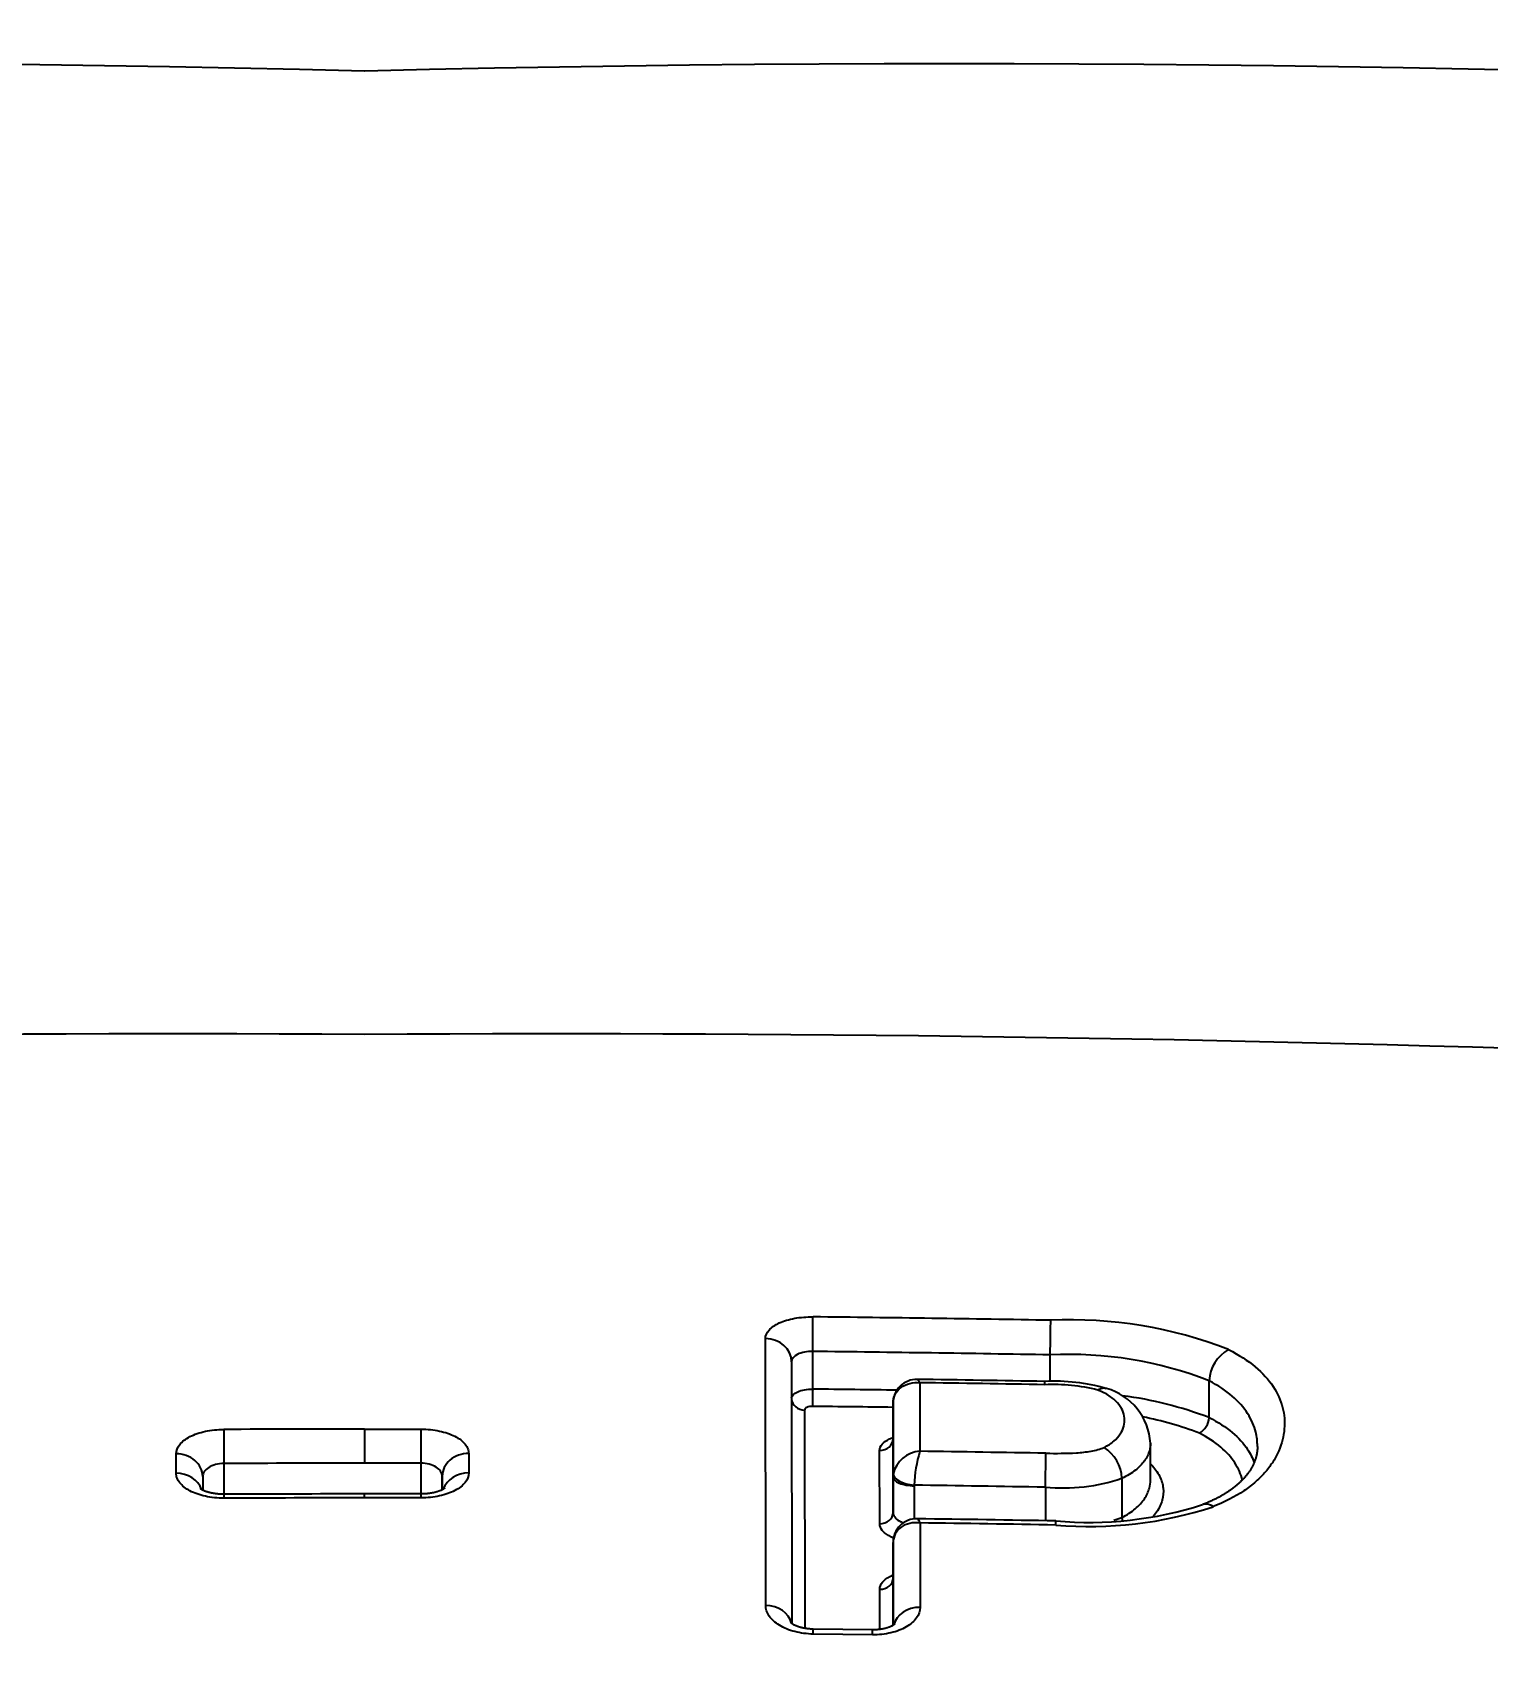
# Model space of a CAD drawing. Header units: millimetres. Extents: x 976 to 9349, y -1578 to 2211.
# Drawn here: x 5930.105 to 5930.655, y 661.67 to 662.289 of the extents above; entities that cross this region are included whole.
import ezdxf

# ---------------------------------------------------------------- set-up
doc = ezdxf.new("R2010")
doc.units = ezdxf.units.MM
doc.layers.add('Szkic', color=6, linetype='Continuous')
doc.layers.add('Wbudowane', color=175, linetype='Continuous')
doc.dimstyles.new('ISO-25', dxfattribs={"dimtxt": 4, "dimasz": 5, "dimexe": 1.25, "dimexo": 0.625, "dimgap": 1, "dimtad": 1, "dimtxsty": 'Standard', "dimcen": 2.5, "dimadec": 0, "dimazin": 0, "dimtfac": 1, "dimtmove": 0, "dimatfit": 3, "dimfxl": 1, "dimarcsym": 0})

# ---------------------------------------------------------------- blocks, each defined once
blk = doc.blocks.new('Z$W@#21058')
for p, q in [((20.01176, 143.22042), (20.01165, 143.32138)), ((20.02953, 143.3165), (20.02953, 143.30226)), ((20.1194, 143.30514), (20.1194, 143.31521)), ((20.02154, 143.31255), (20.02164, 143.21359)), ((20.07008, 143.30468), (20.07011, 143.27875)), ((20.17954, 143.30539), (20.17954, 143.3054)), ((20.17954, 143.2915), (20.17954, 143.30539)), ((20.05996, 143.26911), (20.05993, 143.29688)), ((20.05993, 143.29688), (20.05993, 143.29679)), ((20.05993, 143.29679), (20.05993, 143.28346)), ((20.02648, 143.29436), (20.02656, 143.21178)), ((20.17954, 143.29149), (20.17954, 143.2915)), ((19.86, 143.28714), (19.88138, 143.28713)), ((19.86, 143.28714), (19.86001, 143.27425)), ((19.8994, 143.27794), (19.89941, 143.27057)), ((20.05488, 143.25135), (20.05485, 143.27908)), ((20.05993, 143.28346), (20.05996, 143.25565)), ((20.15732, 143.26785), (20.15732, 143.28179)), ((19.78871, 143.27042), (19.7887, 143.27779)), ((19.80675, 143.27414), (19.80675, 143.26251)), ((19.88137, 143.27424), (19.86001, 143.27425)), ((19.88137, 143.26261), (19.88137, 143.27424)), ((19.79875, 143.26918), (19.79876, 143.26405)), ((19.88938, 143.26932), (19.88938, 143.26417)), ((19.88938, 143.26418), (19.88938, 143.26932)), ((20.05996, 143.25565), (20.05996, 143.26911)), ((20.06797, 143.26593), (20.06796, 143.26573)), ((20.06796, 143.26573), (20.06796, 143.25317)), ((20.14652, 143.26853), (20.14652, 143.26852)), ((20.14652, 143.26852), (20.14652, 143.25374)), ((19.86, 143.26113), (19.86, 143.26262)), ((19.88141, 143.26112), (19.86, 143.26113)), ((20.11757, 143.26516), (20.11757, 143.25247)), ((20.14652, 143.25373), (20.14652, 143.25374)), ((20.07014, 143.25166), (20.07017, 143.21972)), ((20.05998, 143.24427), (20.05998, 143.24408)), ((20.06001, 143.21298), (20.05998, 143.24427)), ((20.05998, 143.24408), (20.05998, 143.23078)), ((20.05998, 143.23078), (20.06, 143.21297)), ((20.05493, 143.21138), (20.05491, 143.22655)), ((20.05215, 143.21121), (20.02977, 143.21148)), ((20.05217, 143.20935), (20.02978, 143.20962))]:
    blk.add_line(p, q)
for centre, radius, start, end in [((19.62335, 134.6477), 9.15614, 88.519276, 108.162448), ((20.08536, 134.57068), 9.23285, 71.919951, 91.398326), ((19.78609, 131.71162), 11.725, 89.638845, 99.720501), ((19.93395, 131.71214), 11.72448, 80.27926, 90.361369), ((19.86433, 128.71244), 14.61809, 88.999437, 89.351969), ((20.12711, 143.16446), 0.16402, 68.61959, 92.6289), ((19.86433, 128.72345), 14.59399, 88.998563, 89.35141), ((20.12664, 143.17033), 0.14506, 68.61405, 92.86031), ((20.19375, 143.30471), 0.01423, 118.7381, 177.22071), ((20.06888, 143.29698), 0.00895, 88.58562, 180.26009), ((19.87004, 128.94352), 14.36379, 89.013289, 89.205933), ((19.86442, 128.58492), 14.7212, 89.015302, 89.199527), ((20.12086, 143.23219), 0.07308, 74.31565, 92.72091), ((20.12058, 143.23624), 0.06778, 75.60359, 92.67712), ((19.86432, 128.68758), 14.61562, 89.227445, 89.3523), ((20.13446, 143.28049), 0.02289, 3.26234, 74.24422), ((20.12664, 143.15133), 0.14981, 69.32256, 82.26179), ((19.8643, 128.69112), 14.60555, 89.232546, 89.352016), ((20.12639, 143.15422), 0.14039, 69.36887, 78.48097), ((20.17234, 143.2919), 0.00721, 299.1727, 356.74216), ((19.86407, 128.4943), 14.79284, 90.015783, 90.222222), ((20.07068, 143.26788), 0.01088, 92.99736, 168.40876), ((20.11438, 143.26478), 0.04642, 162.48317, 178.58135), ((19.86438, 128.48883), 14.79135, 89.018485, 89.203055), ((20.13183, 143.26784), 0.01471, 2.6959, 57.2261), ((19.86405, 128.49733), 14.77692, 90.015698, 90.222207), ((20.06757, 143.26911), 0.00761, 172.74506, 179.9921), ((19.86438, 128.4925), 14.77483, 89.018124, 89.210472), ((20.12395, 143.33642), 0.07155, 264.88226, 288.39278), ((19.86821, 127.24973), 16.01289, 90.029397, 90.219997), ((19.8643, 128.47151), 14.78961, 90.016664, 90.223042), ((19.86264, 130.21566), 13.04696, 89.917598, 90.011609), ((20.06883, 143.24438), 0.00885, 88.56482, 180.26189), ((19.87449, 129.09627), 14.15829, 89.00016, 89.212595), ((20.13409, 143.39221), 0.14036, 264.86972, 287.81855), ((20.1343, 143.39974), 0.14943, 265.10879, 288.22111), ((20.12396, 143.31727), 0.06743, 286.79137, 289.55069), ((20.15395, 143.25414), 0.00744, 183.19689, 191.21164), ((19.8644, 128.44949), 14.8036, 89.004648, 89.203698)]:
    blk.add_arc(centre, radius, start, end)
for centre, major_axis, ratio, start_param, end_param in [((20.02953, 143.32073), (-0.00011, -0.01), 0.005881, 1.134501, 2.662121), ((20.11939, 143.31944), (-0.00017, -0.01), 0.008753, 1.134546, 2.66241), ((20.01154, 143.31255), (-0.01, -0.00001), 0.883626, 3.140536, 4.69999), ((20.11722, 143.29518), (-0.00017, -0.01), 0.008621, 2.639021, 3.141582), ((20.02654, 143.29878), (0.005, 0.00001), 0.88348, 3.20419, 4.698852), ((20.02954, 143.30015), (-0.00006, -0.005), 0.005874, 4.276093, 5.797003), ((19.80674, 143.27837), (0.00004, -0.01), 0.001206, 3.664661, 5.14872), ((19.88137, 143.27847), (0.00001, 0.01), 0.001149, 4.276058, 5.760133), ((19.78875, 143.26917), (-0.01, -0.00001), 0.861091, 3.14062, 4.716761), ((19.89938, 143.26932), (0.01, 0.00001), 0.861106, 1.566951, 3.14062), ((20.05493, 143.28346), (0.005, 0.00001), 0.876482, 4.69682, 6.282158), ((20.11756, 143.26939), (-0.00017, -0.01), 0.008593, 1.134543, 2.610999), ((19.78876, 143.26186), (-0.01, -0.00001), 0.856703, 3.427015, 4.716773), ((19.89938, 143.26201), (0.01, 0.00001), 0.85672, 1.566972, 2.856245), ((20.06796, 143.26911), (0.008, 0), 0.422618, 3.142138, 4.712935), ((20.06797, 143.26931), (0.00794, -0.00097), 0.420013, 3.203765, 4.764046), ((19.80677, 143.25251), (0.00004, -0.01), 0.001212, 3.141439, 3.694936), ((19.88139, 143.25261), (-0.00001, -0.01), 0.001143, 2.588275, 3.141796), ((20.05496, 143.25565), (0.005, 0.00001), 0.861404, 4.696982, 6.282212), ((20.05498, 143.23078), (0.005, 0.00001), 0.845548, 4.697092, 6.282259), ((20.01165, 143.21219), (-0.01, -0.00001), 0.822203, 3.325631, 4.700407), ((20.07001, 143.2115), (0.01, 0.00001), 0.82216, 1.554511, 2.941827), ((20.02965, 143.20148), (-0.00011, -0.01), 0.005839, 2.521212, 3.141802), ((20.05202, 143.20122), (-0.00013, -0.01), 0.006547, 2.521189, 3.141735)]:
    blk.add_ellipse(centre, major_axis=major_axis, ratio=ratio, start_param=start_param, end_param=end_param)
for points, knots in [([(20.01165, 143.32138), (20.01165, 143.3225), (20.01213, 143.3236), (20.01392, 143.32561), (20.01525, 143.32653), (20.01774, 143.32766), (20.01867, 143.32801), (20.02063, 143.3286), (20.02166, 143.32884), (20.02384, 143.32924), (20.02499, 143.32939), (20.02729, 143.32957), (20.02847, 143.32962), (20.02966, 143.3296)], [0, 0, 0, 0, 0.25, 0.25, 0.5, 0.5, 0.625, 0.625, 0.75, 0.75, 0.875, 0.875, 1, 1, 1, 1]), ([(20.02953, 143.3165), (20.02848, 143.31653), (20.02744, 143.31645), (20.0255, 143.31609), (20.02461, 143.3158), (20.0224, 143.31471), (20.02154, 143.31366), (20.02154, 143.31255)], [0, 0, 0, 0, 0.25, 0.25, 0.5, 0.5, 1, 1, 1, 1]), ([(20.18691, 143.31719), (20.1908, 143.31521), (20.19419, 143.31301), (20.19977, 143.30835), (20.20201, 143.30588), (20.20546, 143.30068), (20.20662, 143.29804), (20.20799, 143.29268), (20.2082, 143.28995), (20.20774, 143.28443), (20.20707, 143.28169), (20.20532, 143.27761), (20.20461, 143.27626), (20.20294, 143.27361), (20.20199, 143.27231), (20.1998, 143.26977), (20.19858, 143.26853), (20.19583, 143.26611), (20.1943, 143.26492), (20.1893, 143.26154), (20.18544, 143.25954), (20.18103, 143.25781)], [0, 0, 0, 0, 0.125, 0.125, 0.25, 0.25, 0.375, 0.375, 0.5, 0.5, 0.625, 0.625, 0.6875, 0.6875, 0.75, 0.75, 0.8125, 0.8125, 0.875, 0.875, 1, 1, 1, 1]), ([(20.05993, 143.29688), (20.05993, 143.29925), (20.06105, 143.30145), (20.06391, 143.30361), (20.06502, 143.30413), (20.06747, 143.30474), (20.06877, 143.30483), (20.07008, 143.30468)], [0, 0, 0, 0, 0.5, 0.5, 0.75, 0.75, 1, 1, 1, 1]), ([(20.07008, 143.30468), (20.06982, 143.30532), (20.06956, 143.30572), (20.06924, 143.30591), (20.06917, 143.30593), (20.0691, 143.30593)], [0, 0, 0, 0, 0.782679, 0.782679, 1, 1, 1, 1]), ([(20.13743, 143.30189), (20.13821, 143.3024), (20.13899, 143.30268), (20.14002, 143.30269), (20.14033, 143.30264), (20.14062, 143.30254)], [0, 0, 0, 0, 0.687918, 0.687918, 1, 1, 1, 1]), ([(20.1978, 143.28062), (20.1978, 143.28243), (20.19759, 143.28423), (20.19656, 143.28837), (20.19557, 143.29071), (20.19262, 143.29532), (20.19069, 143.29752), (20.18586, 143.30167), (20.18293, 143.30363), (20.17954, 143.30539)], [0, 0, 0, 0, 0.199333, 0.199333, 0.466222, 0.466222, 0.733111, 0.733111, 1, 1, 1, 1]), ([(20.02155, 143.29899), (20.02168, 143.29984), (20.02252, 143.30066), (20.02462, 143.30158), (20.02551, 143.30183), (20.02744, 143.30218), (20.02848, 143.30227), (20.02953, 143.30226)], [0, 0, 0, 0, 0.4800144, 0.4800144, 0.7400072, 0.7400072, 1, 1, 1, 1]), ([(20.13979, 143.28021), (20.14123, 143.28092), (20.14245, 143.28173), (20.14449, 143.28347), (20.14529, 143.28438), (20.14654, 143.28628), (20.14698, 143.28727), (20.1475, 143.28926), (20.14759, 143.29026), (20.14741, 143.29227), (20.14714, 143.29327), (20.14625, 143.29522), (20.14564, 143.29617), (20.14399, 143.29802), (20.14297, 143.2989), (20.14052, 143.30052), (20.13907, 143.30126), (20.13743, 143.30189)], [0, 0, 0, 0, 0.125, 0.125, 0.25, 0.25, 0.375, 0.375, 0.5, 0.5, 0.625, 0.625, 0.75, 0.75, 0.875, 0.875, 1, 1, 1, 1]), ([(20.02947, 143.29573), (20.02868, 143.29574), (20.02791, 143.29559), (20.0268, 143.29509), (20.02648, 143.29473), (20.02648, 143.29436)], [0, 0, 0, 0, 0.5, 0.5, 1, 1, 1, 1]), ([(20.17954, 143.2915), (20.18292, 143.28979), (20.18583, 143.2879), (20.1907, 143.28382), (20.19261, 143.28169), (20.19513, 143.27787), (20.19596, 143.27621), (20.19656, 143.27452)], [0, 0, 0, 0, 0.367157, 0.367157, 0.734314, 0.734314, 1, 1, 1, 1]), ([(19.7887, 143.27779), (19.7887, 143.279), (19.78917, 143.28021), (19.79095, 143.28242), (19.79228, 143.28344), (19.79477, 143.28472), (19.79569, 143.28511), (19.79765, 143.28578), (19.79869, 143.28607), (19.80087, 143.28654), (19.80202, 143.28672), (19.80433, 143.28696), (19.80551, 143.28702), (19.8067, 143.28703)], [0, 0, 0, 0, 0.25, 0.25, 0.5, 0.5, 0.625, 0.625, 0.75, 0.75, 0.875, 0.875, 1, 1, 1, 1]), ([(19.88138, 143.28713), (19.88377, 143.28713), (19.88615, 143.28688), (19.89049, 143.28596), (19.8925, 143.28527), (19.89499, 143.284), (19.89574, 143.28353), (19.89704, 143.28253), (19.89759, 143.28201), (19.89849, 143.2809), (19.89883, 143.28031), (19.89929, 143.27914), (19.8994, 143.27854), (19.8994, 143.27794)], [0, 0, 0, 0, 0.25, 0.25, 0.5, 0.5, 0.625, 0.625, 0.75, 0.75, 0.875, 0.875, 1, 1, 1, 1]), ([(20.19208, 143.2679), (20.19208, 143.2679), (20.19208, 143.2679), (20.19153, 143.2701), (20.1906, 143.27227), (20.18791, 143.27642), (20.18616, 143.27842), (20.18168, 143.28223), (20.17899, 143.28401), (20.17585, 143.28561)], [0, 0, 0, 0, 0.000527, 0.000527, 0.333685, 0.333685, 0.666842, 0.666842, 1, 1, 1, 1]), ([(20.05485, 143.27908), (20.05485, 143.27991), (20.0552, 143.28072), (20.05649, 143.2822), (20.05746, 143.28288), (20.05905, 143.28362), (20.05948, 143.28379), (20.05992, 143.28395)], [0, 0, 0, 0, 0.429313, 0.429313, 0.858626, 0.858626, 1, 1, 1, 1]), ([(20.11775, 143.27801), (20.12161, 143.27795), (20.1255, 143.27793), (20.13118, 143.2783), (20.13305, 143.27849), (20.13667, 143.27913), (20.13835, 143.27957), (20.13979, 143.28021)], [0, 0, 0, 0, 0.5, 0.5, 0.75, 0.75, 1, 1, 1, 1]), ([(20.15732, 143.28179), (20.15732, 143.28084), (20.15719, 143.2799), (20.15656, 143.27766), (20.15593, 143.27636), (20.15417, 143.27389), (20.15304, 143.27271), (20.15018, 143.27047), (20.14849, 143.26944), (20.14652, 143.26852)], [0, 0, 0, 0, 0.1938139, 0.1938139, 0.4625426, 0.4625426, 0.7312713, 0.7312713, 1, 1, 1, 1]), ([(20.1978, 143.28062), (20.1978, 143.28051), (20.1978, 143.28025), (20.19778, 143.27979), (20.19775, 143.27928), (20.19769, 143.27876), (20.19762, 143.27824), (20.19753, 143.27773), (20.19742, 143.27721), (20.1973, 143.2767), (20.19716, 143.2762), (20.197, 143.27571), (20.19684, 143.27523), (20.19666, 143.27477), (20.19647, 143.27431), (20.19627, 143.27385), (20.19604, 143.27338), (20.1958, 143.27292), (20.19555, 143.27246), (20.19528, 143.272), (20.19501, 143.27157), (20.19475, 143.27117), (20.19448, 143.27078), (20.19418, 143.27036), (20.19385, 143.26993), (20.19352, 143.26951), (20.19317, 143.26909), (20.19281, 143.26868), (20.19244, 143.26827), (20.19205, 143.26787), (20.19165, 143.26747), (20.19124, 143.26707), (20.19082, 143.26667), (20.19038, 143.26628), (20.18993, 143.26589), (20.18949, 143.26553), (20.18904, 143.26517), (20.18858, 143.26482), (20.1881, 143.26445), (20.18761, 143.2641), (20.18714, 143.26377), (20.18668, 143.26346), (20.18619, 143.26314), (20.18566, 143.2628), (20.1851, 143.26246), (20.18452, 143.26212), (20.18394, 143.26179), (20.18335, 143.26146), (20.18274, 143.26114), (20.18213, 143.26082), (20.1815, 143.26051), (20.18086, 143.2602), (20.1802, 143.2599), (20.17954, 143.2596), (20.17886, 143.25931), (20.17817, 143.25902), (20.17757, 143.25878), (20.17724, 143.25865), (20.1771, 143.2586)], [0, 0, 0, 0, 0.015518, 0.040278, 0.064898, 0.089349, 0.113747, 0.138557, 0.163017, 0.18704, 0.210568, 0.233576, 0.256057, 0.27623, 0.297553, 0.318745, 0.339776, 0.360617, 0.381243, 0.401631, 0.421757, 0.437859, 0.454327, 0.473421, 0.492128, 0.510464, 0.528463, 0.546157, 0.563578, 0.580753, 0.597705, 0.614886, 0.631725, 0.648323, 0.664707, 0.680896, 0.695415, 0.71077, 0.726407, 0.742264, 0.756037, 0.769387, 0.783176, 0.798563, 0.813839, 0.829015, 0.844104, 0.859116, 0.874064, 0.888958, 0.903808, 0.918624, 0.933412, 0.948257, 0.963035, 0.977792, 0.992536, 1, 1, 1, 1]), ([(19.80675, 143.27414), (19.80568, 143.27413), (19.80463, 143.27399), (19.80268, 143.27348), (19.80179, 143.27311), (19.79959, 143.27174), (19.79875, 143.27047), (19.79875, 143.26918)], [0, 0, 0, 0, 0.25, 0.25, 0.5, 0.5, 1, 1, 1, 1]), ([(19.88938, 143.26932), (19.88937, 143.26997), (19.88917, 143.2706), (19.88838, 143.27179), (19.8878, 143.27233), (19.88559, 143.27369), (19.88351, 143.27423), (19.88137, 143.27424)], [0, 0, 0, 0, 0.25, 0.25, 0.5, 0.5, 1, 1, 1, 1]), ([(20.15732, 143.27398), (20.15741, 143.27389), (20.15749, 143.2738), (20.15895, 143.27232), (20.15999, 143.27088), (20.1615, 143.2679), (20.16197, 143.26636), (20.1623, 143.26329), (20.16218, 143.26175), (20.16134, 143.25868), (20.16062, 143.25717), (20.15916, 143.25507), (20.15864, 143.25442), (20.15806, 143.25379)], [0, 0, 0, 0, 0.013796, 0.013796, 0.235485, 0.235485, 0.457174, 0.457174, 0.678862, 0.678862, 0.900551, 0.900551, 1, 1, 1, 1]), ([(19.80673, 143.26101), (19.80434, 143.261), (19.80196, 143.26125), (19.79761, 143.2622), (19.7956, 143.26291), (19.79312, 143.26422), (19.79236, 143.2647), (19.79106, 143.26573), (19.79052, 143.26627), (19.78962, 143.26741), (19.78928, 143.268), (19.78882, 143.2692), (19.78871, 143.26981), (19.78871, 143.27042)], [0, 0, 0, 0, 0.25, 0.25, 0.5, 0.5, 0.625, 0.625, 0.75, 0.75, 0.875, 0.875, 1, 1, 1, 1]), ([(19.89941, 143.27057), (19.89941, 143.26934), (19.89894, 143.26811), (19.89716, 143.26584), (19.89583, 143.26479), (19.89335, 143.26347), (19.89242, 143.26307), (19.89046, 143.26238), (19.88943, 143.26208), (19.88724, 143.2616), (19.88609, 143.26142), (19.88378, 143.26118), (19.88261, 143.26111), (19.88141, 143.26112)], [0, 0, 0, 0, 0.25, 0.25, 0.5, 0.5, 0.625, 0.625, 0.75, 0.75, 0.875, 0.875, 1, 1, 1, 1]), ([(20.14652, 143.25374), (20.14849, 143.25473), (20.15017, 143.25583), (20.15301, 143.25821), (20.15417, 143.2595), (20.15593, 143.26212), (20.15655, 143.26348), (20.15719, 143.26586), (20.15732, 143.26686), (20.15732, 143.26785)], [0, 0, 0, 0, 0.2686967, 0.2686967, 0.5373935, 0.5373935, 0.8060902, 0.8060902, 1, 1, 1, 1]), ([(19.80673, 143.26251), (19.8067, 143.26251), (19.80654, 143.2625), (19.80622, 143.26251), (19.8058, 143.26252), (19.80539, 143.26254), (19.80498, 143.26256), (19.80457, 143.26259), (19.80417, 143.26263), (19.80378, 143.26268), (19.80339, 143.26273), (19.80301, 143.26279), (19.80265, 143.26285), (19.80229, 143.26291), (19.80194, 143.26299), (19.8016, 143.26306), (19.80127, 143.26315), (19.80096, 143.26323), (19.80067, 143.26331), (19.80039, 143.2634), (19.80012, 143.26349), (19.79986, 143.26358), (19.79961, 143.26367), (19.79938, 143.26377), (19.79916, 143.26386), (19.79896, 143.26395), (19.79879, 143.26403), (19.79865, 143.26411), (19.79853, 143.26417), (19.7984, 143.26424), (19.79828, 143.26432), (19.79816, 143.26439), (19.79807, 143.26445), (19.79799, 143.2645), (19.79794, 143.26455), (19.7979, 143.26458), (19.79787, 143.2646), (19.79786, 143.26461), (19.79786, 143.26461), (19.79786, 143.26461)], [0, 0, 0, 0, 0.0067829, 0.0376198, 0.0685754, 0.0995643, 0.1304759, 0.1612229, 0.1917249, 0.2219947, 0.2526925, 0.2826081, 0.3123119, 0.3419079, 0.3715028, 0.4011799, 0.4310395, 0.4611955, 0.4873146, 0.5141876, 0.5432933, 0.5721883, 0.6008286, 0.6291782, 0.6572055, 0.6848843, 0.7121955, 0.7338715, 0.7564298, 0.7798562, 0.8087143, 0.837149, 0.8650317, 0.8923155, 0.9189816, 0.9450364, 0.9705095, 0.9954503, 1, 1, 1, 1]), ([(19.89027, 143.26474), (19.89027, 143.26474), (19.89027, 143.26474), (19.89027, 143.26473), (19.89024, 143.26471), (19.89021, 143.26469), (19.89016, 143.26465), (19.8901, 143.2646), (19.89002, 143.26454), (19.88992, 143.26448), (19.88981, 143.26441), (19.88968, 143.26434), (19.88954, 143.26426), (19.88939, 143.26418), (19.88922, 143.2641), (19.88904, 143.26401), (19.88885, 143.26393), (19.88863, 143.26384), (19.88839, 143.26374), (19.88814, 143.26365), (19.88786, 143.26356), (19.88757, 143.26346), (19.88727, 143.26337), (19.88697, 143.26329), (19.88665, 143.26321), (19.88633, 143.26313), (19.88599, 143.26306), (19.88563, 143.26299), (19.88526, 143.26292), (19.88488, 143.26286), (19.88449, 143.26281), (19.8841, 143.26276), (19.88371, 143.26272), (19.88331, 143.26268), (19.88291, 143.26265), (19.88249, 143.26263), (19.88208, 143.26262), (19.88171, 143.26261), (19.8815, 143.26261), (19.8814, 143.26261)], [0, 0, 0, 0, 0.012882, 0.03803, 0.062652, 0.087498, 0.112606, 0.13801, 0.163734, 0.189789, 0.216175, 0.242877, 0.269869, 0.293801, 0.319343, 0.344336, 0.370202, 0.396865, 0.424258, 0.452291, 0.48085, 0.509803, 0.539017, 0.567375, 0.594754, 0.622944, 0.651801, 0.681197, 0.710989, 0.74102, 0.771127, 0.801196, 0.830409, 0.860213, 0.890283, 0.920548, 0.950932, 0.981359, 1, 1, 1, 1]), ([(20.05996, 143.25565), (20.05996, 143.25506), (20.06016, 143.25447), (20.06096, 143.25336), (20.06155, 143.25284), (20.06275, 143.25212), (20.06327, 143.25188), (20.06383, 143.25167)], [0, 0, 0, 0, 0.380359, 0.380359, 0.760718, 0.760718, 1, 1, 1, 1]), ([(20.07014, 143.25166), (20.06988, 143.25237), (20.06962, 143.25285), (20.06926, 143.25317), (20.06915, 143.25322), (20.06905, 143.25322)], [0, 0, 0, 0, 0.698695, 0.698695, 1, 1, 1, 1]), ([(20.18103, 143.25781), (20.18016, 143.2584), (20.17927, 143.25874), (20.17798, 143.25883), (20.17752, 143.25876), (20.1771, 143.2586)], [0, 0, 0, 0, 0.626942, 0.626942, 1, 1, 1, 1]), ([(20.06013, 143.24594), (20.05962, 143.24614), (20.05914, 143.24637), (20.05809, 143.24692), (20.05754, 143.24727), (20.0566, 143.248), (20.0562, 143.24839), (20.05522, 143.24961), (20.05489, 143.25047), (20.05488, 143.25135)], [0, 0, 0, 0, 0.157733, 0.157733, 0.3683, 0.3683, 0.578867, 0.578867, 1, 1, 1, 1]), ([(20.07014, 143.25166), (20.06883, 143.25182), (20.06753, 143.25176), (20.06507, 143.2512), (20.06397, 143.25071), (20.06111, 143.24867), (20.05998, 143.24656), (20.05998, 143.24427)], [0, 0, 0, 0, 0.25, 0.25, 0.5, 0.5, 1, 1, 1, 1]), ([(20.05491, 143.22655), (20.05491, 143.22747), (20.05525, 143.22838), (20.05654, 143.23002), (20.05751, 143.23078), (20.0591, 143.23161), (20.05953, 143.2318), (20.05998, 143.23198)], [0, 0, 0, 0, 0.428785, 0.428785, 0.857571, 0.857571, 1, 1, 1, 1]), ([(20.02978, 143.20962), (20.02737, 143.20965), (20.02498, 143.20997), (20.02171, 143.21082), (20.02066, 143.21117), (20.01869, 143.21198), (20.01779, 143.21243), (20.01614, 143.21344), (20.01539, 143.21399), (20.0141, 143.21516), (20.01355, 143.21577), (20.01266, 143.21705), (20.01232, 143.21772), (20.01187, 143.21905), (20.01176, 143.21973), (20.01176, 143.22042)], [0, 0, 0, 0, 0.25, 0.25, 0.375, 0.375, 0.5, 0.5, 0.625, 0.625, 0.75, 0.75, 0.875, 0.875, 1, 1, 1, 1]), ([(20.07017, 143.21972), (20.07017, 143.21835), (20.06971, 143.21699), (20.06794, 143.21448), (20.06662, 143.21332), (20.06414, 143.21187), (20.06322, 143.21143), (20.06126, 143.21067), (20.06022, 143.21035), (20.05803, 143.20984), (20.05687, 143.20964), (20.05455, 143.20939), (20.05337, 143.20934), (20.05217, 143.20935)], [0, 0, 0, 0, 0.25, 0.25, 0.5, 0.5, 0.625, 0.625, 0.75, 0.75, 0.875, 0.875, 1, 1, 1, 1]), ([(20.02977, 143.21149), (20.02971, 143.21149), (20.02953, 143.21149), (20.0292, 143.2115), (20.02881, 143.21152), (20.02841, 143.21154), (20.02801, 143.21158), (20.02762, 143.21162), (20.02724, 143.21167), (20.02686, 143.21173), (20.02649, 143.21179), (20.02613, 143.21186), (20.02578, 143.21193), (20.02543, 143.21201), (20.0251, 143.21209), (20.02477, 143.21218), (20.02445, 143.21228), (20.02415, 143.21238), (20.02387, 143.21247), (20.02361, 143.21257), (20.02335, 143.21268), (20.0231, 143.21278), (20.02286, 143.21289), (20.02264, 143.21299), (20.02243, 143.2131), (20.02224, 143.2132), (20.02207, 143.2133), (20.02193, 143.21339), (20.0218, 143.21347), (20.02167, 143.21356), (20.02155, 143.21365), (20.02144, 143.21373), (20.02136, 143.2138), (20.02129, 143.21386), (20.02124, 143.21391), (20.0212, 143.21394), (20.02118, 143.21396), (20.02117, 143.21397), (20.02117, 143.21398), (20.02117, 143.21398)], [0, 0, 0, 0, 0.01175, 0.040851, 0.070148, 0.099518, 0.128811, 0.15789, 0.186637, 0.215099, 0.2444, 0.272802, 0.301058, 0.329282, 0.357575, 0.386035, 0.414787, 0.443961, 0.469524, 0.49634, 0.524168, 0.551898, 0.579542, 0.607113, 0.634626, 0.662098, 0.689549, 0.71227, 0.736178, 0.765262, 0.794019, 0.822308, 0.850065, 0.87725, 0.903851, 0.92988, 0.955373, 0.980445, 1, 1, 1, 1]), ([(20.06056, 143.2134), (20.06056, 143.2134), (20.06056, 143.2134), (20.06055, 143.21339), (20.06054, 143.21337), (20.06051, 143.21334), (20.06047, 143.21331), (20.06041, 143.21326), (20.06033, 143.2132), (20.06025, 143.21313), (20.06014, 143.21306), (20.06002, 143.21298), (20.05989, 143.21289), (20.05975, 143.21281), (20.0596, 143.21273), (20.05944, 143.21265), (20.05926, 143.21256), (20.05906, 143.21247), (20.05883, 143.21237), (20.05859, 143.21227), (20.05834, 143.21217), (20.05806, 143.21208), (20.05779, 143.21199), (20.05751, 143.2119), (20.05722, 143.21182), (20.05692, 143.21174), (20.05659, 143.21166), (20.05626, 143.21159), (20.0559, 143.21152), (20.05554, 143.21146), (20.05517, 143.2114), (20.0548, 143.21135), (20.05443, 143.21131), (20.05405, 143.21128), (20.05366, 143.21125), (20.05327, 143.21123), (20.05287, 143.21122), (20.05249, 143.21121), (20.05227, 143.21122), (20.05215, 143.21122)], [0, 0, 0, 0, 0.00929, 0.037066, 0.061779, 0.087536, 0.113629, 0.140099, 0.166967, 0.194233, 0.221883, 0.249885, 0.278185, 0.302897, 0.326513, 0.3515, 0.377332, 0.403977, 0.43137, 0.459415, 0.487993, 0.516961, 0.546168, 0.571412, 0.598257, 0.625865, 0.654141, 0.68296, 0.71218, 0.741645, 0.771191, 0.800678, 0.829116, 0.858216, 0.887574, 0.917124, 0.946798, 0.976526, 1, 1, 1, 1])]:
    blk.add_open_spline(points, degree=3, knots=knots)
blk.add_rational_spline([(20.12156, 143.25086), (20.12157, 143.25241), (20.12154, 143.2524)], [1, 0.883671577711, 0.847140908919], degree=2)
blk = doc.blocks.new('*D311')
at = {"layer": 'Defpoints', "color": 0}
for p in [(224.5839, 223.65624), (228.93986, 0.0694), (287.79053, 0.0694)]:
    blk.add_point(p, dxfattribs=at)
at = {"layer": 'Szkic', "color": 0, "lineweight": -2}
for p, q in [((225.2089, 223.65624), (289.04053, 223.65624)), ((287.79053, 218.65624), (287.79053, 5.0694)), ((229.56486, 0.0694), (289.04053, 0.0694))]:
    blk.add_line(p, q, dxfattribs=at)
at = {"layer": 'Szkic', "color": 0}
for points in [[(288.62386, 218.65624), (286.9572, 218.65624), (287.79053, 223.65624)], [(286.9572, 5.0694), (288.62386, 5.0694), (287.79053, 0.0694)]]:
    blk.add_solid(points, dxfattribs=at)
at = {"layer": 'Szkic', "color": 0, "insert": (284.4572, 111.86282), "char_height": 4, "attachment_point": 5, "rotation": 90}
blk.add_mtext('223,59', dxfattribs=at)

msp = doc.modelspace()

# ---------------------------------------------------------------- block references
at = {"layer": 'Wbudowane'}
msp.add_blockref('Z$W@#21058', (5910.37006, 518.47399), dxfattribs=at)

# ---------------------------------------------------------------- dimensions: what is measured, and where the dimension line sits
at = {"layer": 'Szkic'}
dim = msp.add_linear_dim(base=(5993.58311, 455.74271), p1=(5930.37648, 679.32954), p2=(5934.73244, 455.74271), angle=90, dimstyle='ISO-25', dxfattribs=at)
dim.commit()
dim.dimension.update_dxf_attribs({"geometry": '*D311', "text_midpoint": (5990.24978, 567.53613), "insert": (5705.79258, 455.67331)})

doc.saveas('drawing.dxf')
